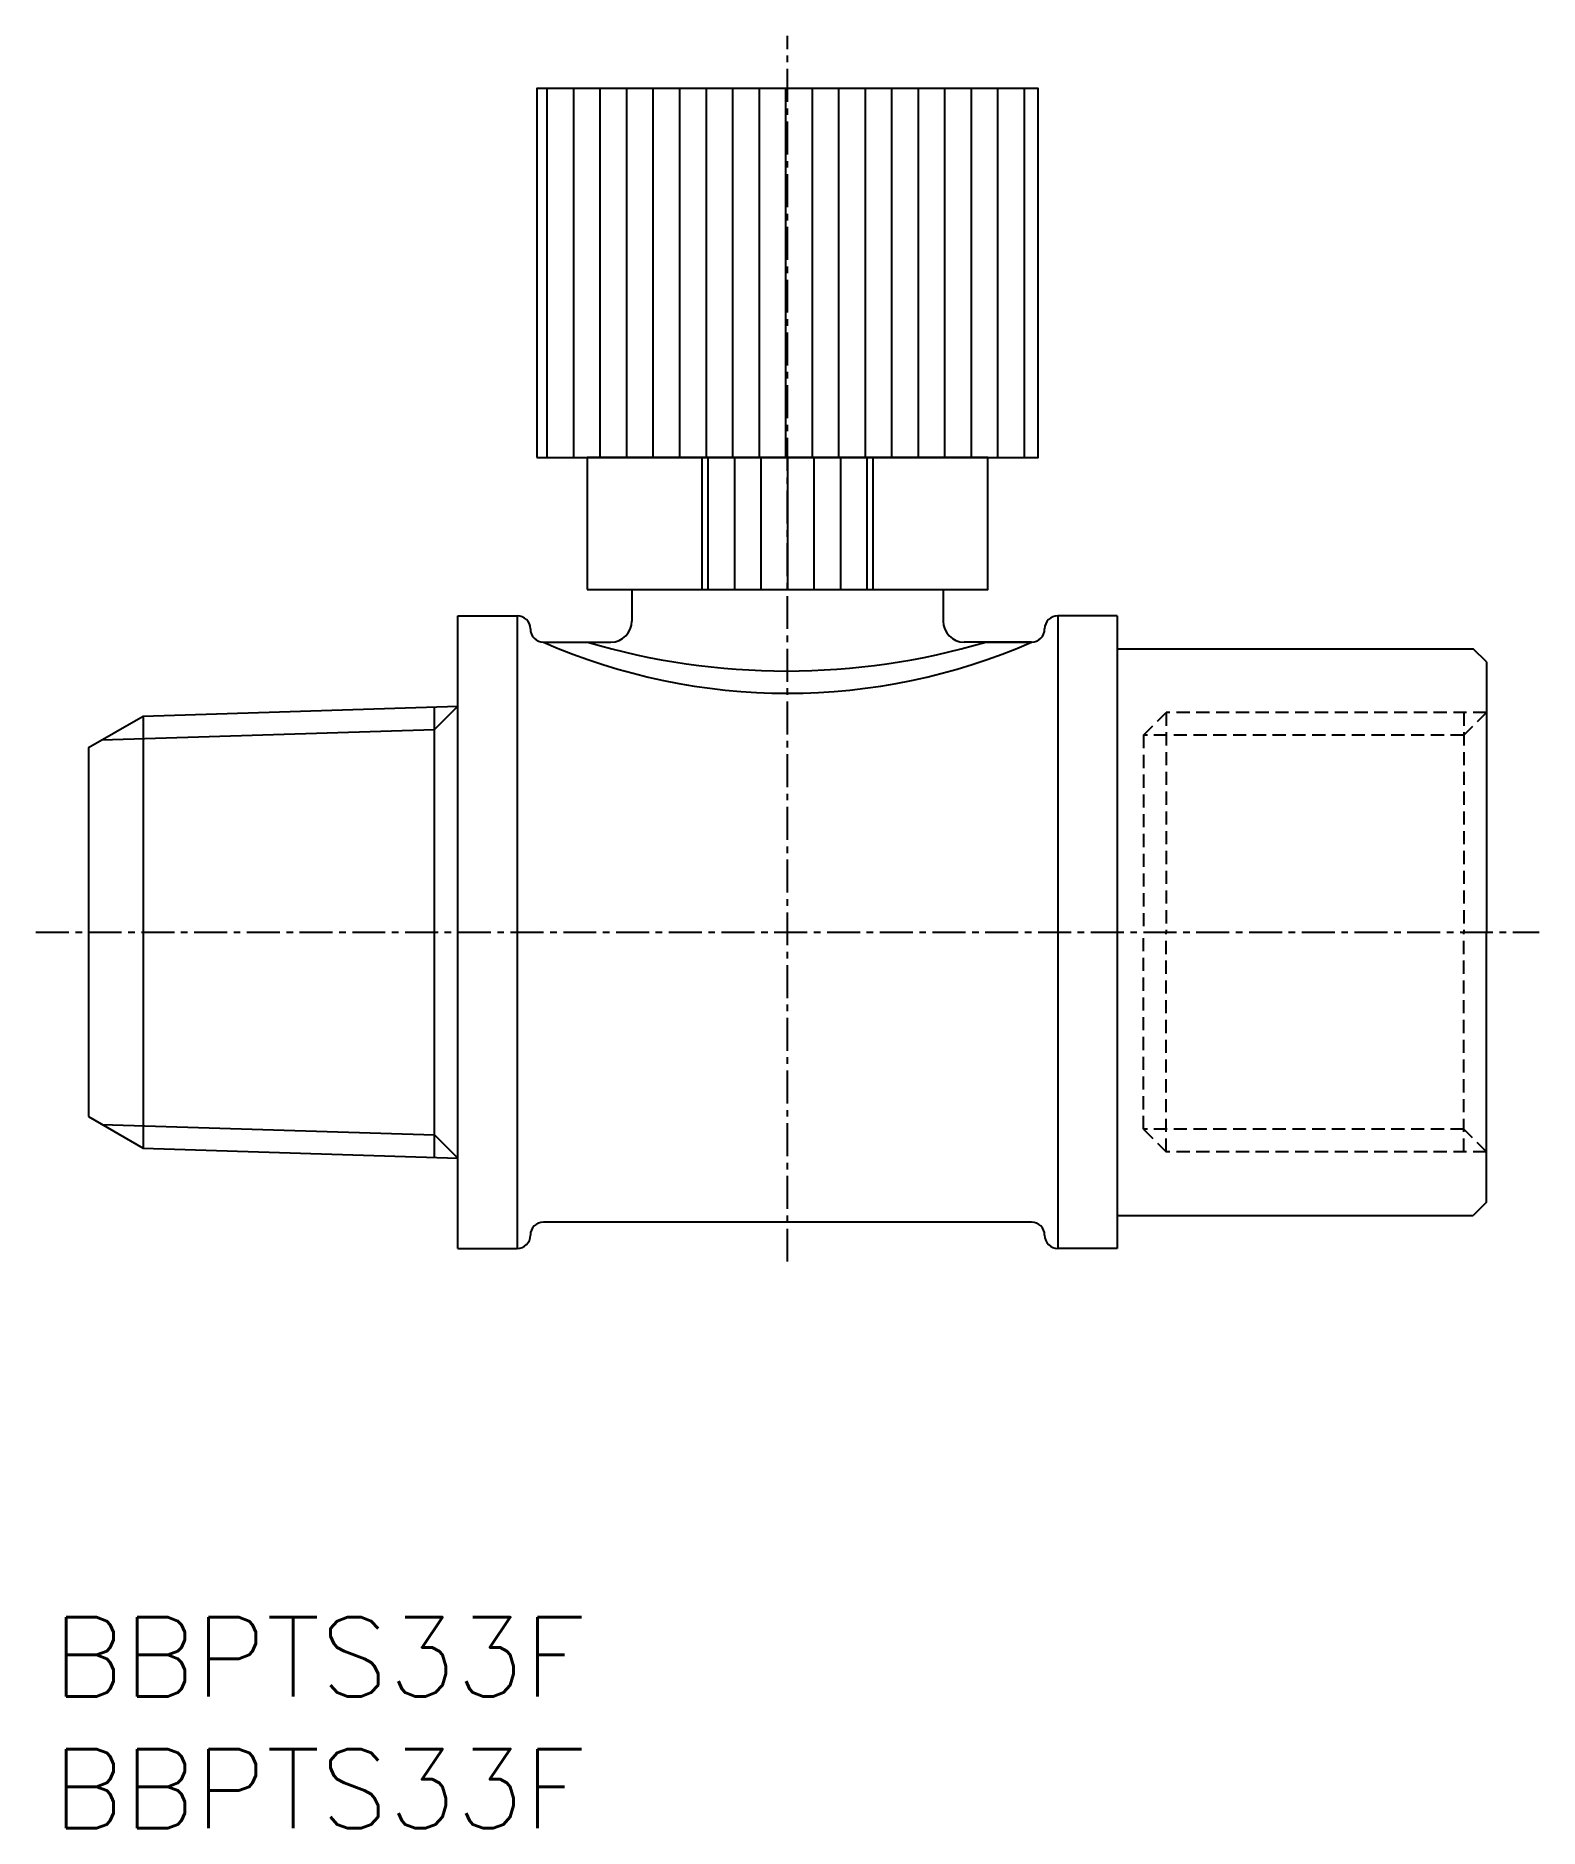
# Model space of a CAD drawing. Extents: x 118.4 to 175.4, y 55.3 to 123.2.
import ezdxf
from ezdxf.enums import TextEntityAlignment as Align

# ---------------------------------------------------------------- set-up
doc = ezdxf.new("R2010")
doc.units = 0
doc.linetypes.add('CENTER', pattern=[2, 1.25, -0.25, 0.25, -0.25])
doc.linetypes.add('DASHED', pattern=[0.75, 0.5, -0.25])
doc.layers.get('0').update_dxf_attribs({"linetype": 'CONTINUOUS'})
doc.layers.add('CENTER', color=1, linetype='CENTER')
doc.styles.get("Standard").update_dxf_attribs({"font": 'txt.shx', "bigfont": 'extfont.shx'})

# ---------------------------------------------------------------- blocks, each defined once
blk = doc.blocks.new('*X1')
at = {"color": 0, "linetype": 'CONTINUOUS'}
for p, q in [((143.847, 102.242), (143.847, 107.242)), ((144.852, 102.242), (144.852, 107.242)), ((145.858, 102.242), (145.858, 107.242)), ((146.863, 102.242), (146.863, 107.242)), ((147.868, 102.242), (147.868, 107.242)), ((148.874, 102.242), (148.874, 107.242)), ((149.879, 102.242), (149.879, 107.242))]:
    blk.add_line(p, q, dxfattribs=at)
blk = doc.blocks.new('*X2')
at = {"color": 0, "linetype": 'CONTINUOUS'}
for p, q in [((137.742, 107.242), (137.742, 121.242)), ((138.748, 107.242), (138.748, 121.242)), ((139.753, 107.242), (139.753, 121.242)), ((140.758, 107.242), (140.758, 121.242)), ((141.764, 107.242), (141.764, 121.242)), ((142.769, 107.242), (142.769, 121.242)), ((143.775, 107.242), (143.775, 121.242)), ((144.78, 107.242), (144.78, 121.242)), ((145.785, 107.242), (145.785, 121.242)), ((146.791, 107.242), (146.791, 121.242)), ((147.796, 107.242), (147.796, 121.242)), ((148.802, 107.242), (148.802, 121.242)), ((149.807, 107.242), (149.807, 121.242)), ((150.813, 107.242), (150.813, 121.242)), ((151.818, 107.242), (151.818, 121.242)), ((152.823, 107.242), (152.823, 121.242)), ((153.829, 107.242), (153.829, 121.242)), ((154.834, 107.242), (154.834, 121.242)), ((155.84, 107.242), (155.84, 121.242))]:
    blk.add_line(p, q, dxfattribs=at)

msp = doc.modelspace()

# ---------------------------------------------------------------- linework, layer by layer
at = {"color": 7, "linetype": 'CONTINUOUS'}
for p, q in [((140.953, 102.242), (140.953, 101.042)), ((152.753, 102.242), (152.753, 101.042)), ((134.353, 101.242), (136.603, 101.242)), ((134.353, 77.242), (134.353, 101.242)), ((136.603, 101.242), (136.603, 77.242)), ((137.103, 100.742), (137.103, 100.742)), ((156.603, 100.742), (156.603, 100.742)), ((157.103, 101.242), (157.103, 77.242)), ((159.353, 101.242), (157.103, 101.242)), ((159.353, 101.242), (159.353, 77.242)), ((137.603, 100.242), (139.266, 100.242)), ((137.603, 100.242), (140.153, 100.242)), ((137.603, 100.242), (137.603, 100.242)), ((156.103, 100.242), (153.553, 100.242)), ((153.553, 100.242), (153.553, 100.242)), ((153.553, 100.242), (153.553, 100.242)), ((154.369, 100.242), (156.103, 100.242)), ((159.353, 99.992), (172.853, 99.992)), ((173.353, 99.492), (172.853, 99.992)), ((173.353, 99.492), (173.353, 89.242)), ((120.353, 96.242), (122.426, 97.44)), ((122.426, 97.44), (134.353, 97.812)), ((122.426, 97.44), (122.426, 81.045)), ((133.469, 80.7), (133.469, 97.785)), ((120.353, 96.242), (120.353, 82.242)), ((173.353, 78.992), (173.353, 89.242)), ((120.353, 82.242), (122.426, 81.045)), ((122.426, 81.045), (134.353, 80.672)), ((173.353, 78.992), (172.853, 78.492)), ((156.103, 78.242), (137.603, 78.242)), ((159.353, 78.492), (172.853, 78.492)), ((137.103, 77.742), (137.103, 77.742)), ((156.603, 77.742), (156.603, 77.742)), ((134.353, 77.242), (136.603, 77.242)), ((159.353, 77.242), (157.103, 77.242))]:
    msp.add_line(p, q, dxfattribs=at)
at = {"color": 3, "linetype": 'CONTINUOUS'}
for p, q in [((134.353, 97.812), (133.469, 96.928)), ((120.858, 96.534), (133.469, 96.928)), ((120.858, 81.95), (133.469, 81.556)), ((134.353, 80.672), (133.469, 81.556))]:
    msp.add_line(p, q, dxfattribs=at)
at = {"color": 3, "linetype": 'DASHED'}
for p, q in [((160.353, 96.717), (161.209, 97.573)), ((161.209, 97.573), (161.209, 89.242)), ((173.353, 97.573), (161.209, 97.573)), ((172.497, 97.573), (172.497, 89.242)), ((173.353, 97.573), (172.497, 96.717)), ((160.353, 96.717), (160.353, 89.242)), ((172.497, 96.717), (160.353, 96.717)), ((160.353, 81.767), (160.353, 89.242)), ((161.209, 80.911), (161.209, 89.242)), ((172.497, 80.911), (172.497, 89.242)), ((160.353, 81.767), (161.209, 80.911)), ((172.497, 81.767), (160.353, 81.767)), ((173.353, 80.911), (172.497, 81.767)), ((173.353, 80.911), (161.209, 80.911))]:
    msp.add_line(p, q, dxfattribs=at)
at = {"color": 7, "linetype": 'CONTINUOUS'}
for points in [[(137.353, 107.242), (156.353, 107.242), (156.353, 121.242), (137.353, 121.242)], [(139.253, 102.242), (154.453, 102.242), (154.453, 107.242), (139.253, 107.242)], [(143.603, 102.242), (150.103, 102.242), (150.103, 107.242), (143.603, 107.242)]]:
    msp.add_lwpolyline(points, close=True, dxfattribs=at)
for centre, radius, start, end in [((136.603, 100.742), 0.5, 0, 90), ((137.603, 100.742), 0.5, 180, 270), ((140.153, 101.042), 0.8, 270, 0), ((153.553, 101.042), 0.8, 180, 270), ((156.103, 100.742), 0.5, 270, 0), ((157.103, 100.742), 0.5, 90, 180), ((146.853, 121.335), 23.032, 246.32105, 293.67895), ((146.817, 125.741), 26.594, 253.50407, 286.49593), ((137.603, 77.742), 0.5, 90, 180), ((156.103, 77.742), 0.5, 0, 90), ((136.603, 77.742), 0.5, 270, 0), ((157.103, 77.742), 0.5, 180, 270)]:
    msp.add_arc(centre, radius, start, end, dxfattribs=at)
at = {"layer": 'CENTER', "color": 1, "linetype": 'CENTER'}
for p, q in [((146.853, 76.742), (146.853, 123.242)), ((118.353, 89.242), (175.353, 89.242))]:
    msp.add_line(p, q, dxfattribs=at)

# ---------------------------------------------------------------- block references
at = {"color": 7, "linetype": 'CONTINUOUS'}
for name in ['*X2', '*X1']:
    msp.add_blockref(name, (0, 0), dxfattribs=at)

# ---------------------------------------------------------------- texts
for p in [(118.983, 61.751), (118.983, 56.751)]:
    msp.add_text('BBPTS33F', height=3, dxfattribs=at).set_placement(p, align=Align.MIDDLE_LEFT)

doc.saveas('drawing.dxf')
